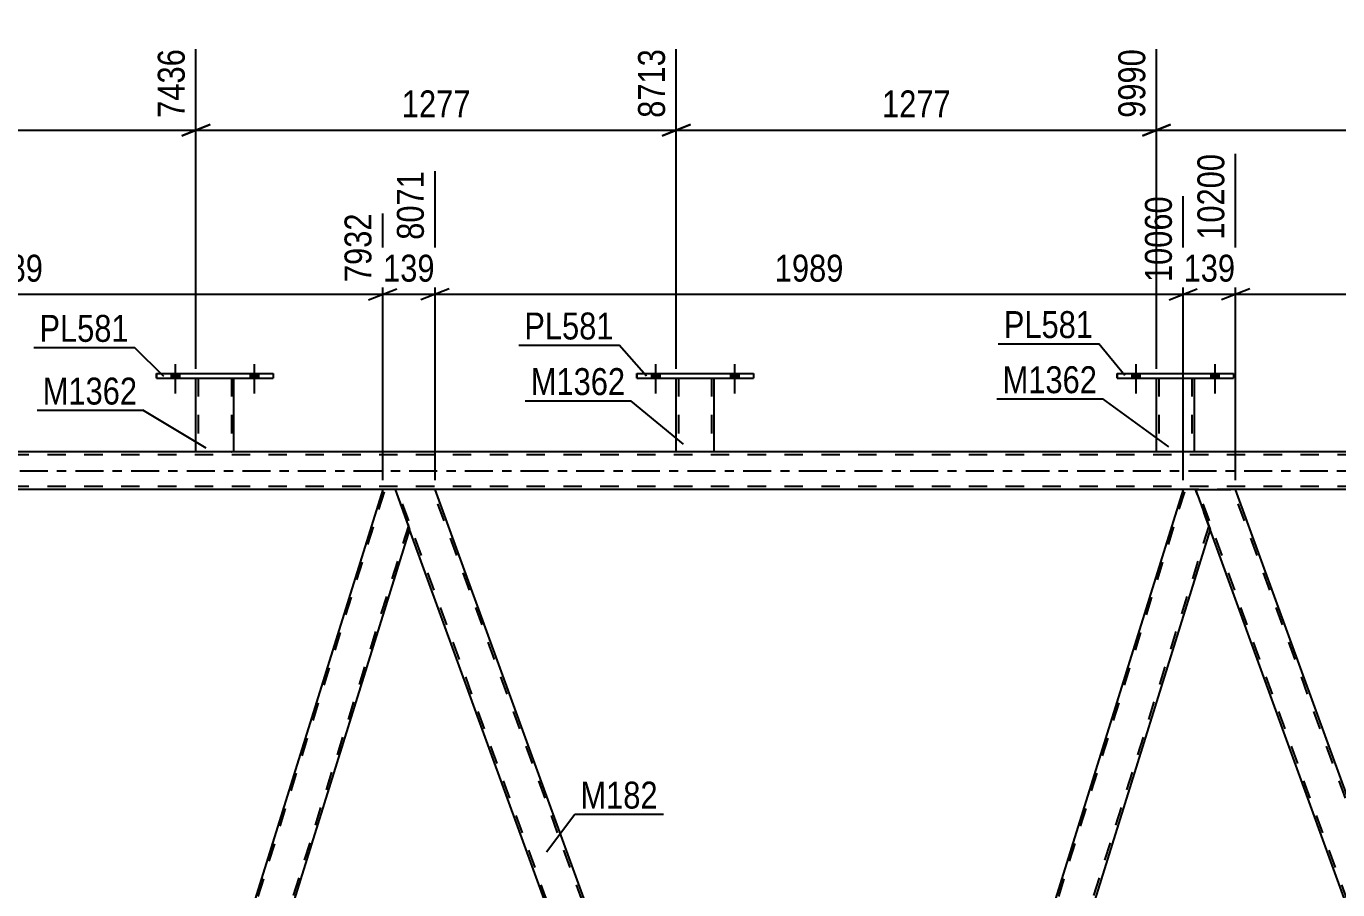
# Model space of a CAD drawing. Header units: millimetres. Extents: x -78 to 763, y -439 to 155.
# Drawn here: x 265.4 to 404.9, y -44.6 to 47.3 of the extents above; entities that cross this region are included whole.
import ezdxf

# ---------------------------------------------------------------- set-up
doc = ezdxf.new("R2010")
doc.units = ezdxf.units.MM
doc.linetypes.add('DXK_LINE_DOT2', pattern=[3.9198, 1.9599, -1.9599])
doc.linetypes.add('DXK_LINE_DOT3', pattern=[5.9187, 2.979, -0.9799, 0.9799, -0.9799])
doc.styles.add('Arial Narrow', font='ARIALN.TTF', dxfattribs={"height": 0.2})

# ---------------------------------------------------------------- blocks, each defined once
blk = doc.blocks.new('Part-800830732-8456 - 2550')
at = {"color": 2, "linetype": 'Continuous'}
for p, q in [((334.55, 2), (334.55, 9.84)), ((338.55, 9.84), (338.55, 2)), ((338.52, 2), (334.55, 2)), ((338.55, 2), (338.52, 2))]:
    blk.add_line(p, q, dxfattribs=at)
at = {"color": 7, "linetype": 'DXK_LINE_DOT2'}
for p, q in [((334.55, 9.84), (338.55, 9.84)), ((334.55, 9.84), (334.55, 9.84)), ((334.55, 9.84), (334.55, 9.84)), ((334.79, 9.84), (334.79, 2)), ((338.31, 9.84), (338.31, 2)), ((338.55, 9.84), (338.55, 9.84)), ((338.55, 9.84), (338.55, 9.84)), ((338.29, 2), (338.31, 2))]:
    blk.add_line(p, q, dxfattribs=at)
blk = doc.blocks.new('Part-800830732-8470 - 2550')
at = {"color": 2, "linetype": 'Continuous'}
for p, q in [((279.27, 9.84), (279.27, 10.32)), ((279.27, 10.32), (279.27, 10.32)), ((279.27, 10.32), (291.67, 10.32)), ((279.27, 9.84), (279.27, 9.84)), ((279.27, 9.84), (291.67, 9.84)), ((291.67, 10.32), (291.67, 9.84))]:
    blk.add_line(p, q, dxfattribs=at)
at = {"color": 7, "linetype": 'DXK_LINE_DOT2'}
for p, q in [((279.27, 10.32), (279.27, 9.84)), ((279.27, 10.32), (279.27, 10.32)), ((279.27, 9.84), (279.27, 9.84)), ((291.67, 10.32), (291.67, 9.84))]:
    blk.add_line(p, q, dxfattribs=at)
blk = doc.blocks.new('Part-800830732-2708 - 2550')
at = {"color": 2, "linetype": 'Continuous'}
for p, q in [((389.78, -2), (393.53, -2)), ((394.04, -2), (393.53, -2)), ((436.89, -119.75), (394.04, -2)), ((433.9, -123.22), (391.33, -6.25))]:
    blk.add_line(p, q, dxfattribs=at)
at = {"color": 7, "linetype": 'DXK_LINE_DOT2'}
for p, q in [((391.33, -6.25), (389.78, -2)), ((434.16, -123.22), (390.04, -2)), ((437.9, -123.22), (393.78, -2)), ((438.16, -123.22), (436.89, -119.75)), ((438.16, -123.22), (433.9, -123.22))]:
    blk.add_line(p, q, dxfattribs=at)
blk = doc.blocks.new('Part-800830732-2723 - 2550')
at = {"color": 7, "linetype": 'DXK_LINE_DOT2'}
for p, q in [((351.9, -120.12), (388.71, -2)), ((391.19, -5.88), (354.62, -123.22)), ((352.18, -118.4), (351.76, -119.75)), ((356.37, -118.4), (354.87, -123.22)), ((353.02, -123.22), (351.76, -119.75)), ((354.87, -123.22), (353.02, -123.22))]:
    blk.add_line(p, q, dxfattribs=at)
at = {"color": 2, "linetype": 'Continuous'}
for p, q in [((388.46, -2), (352.18, -118.4)), ((389.78, -2), (388.46, -2)), ((389.78, -2), (391.33, -6.25)), ((391.33, -6.25), (356.37, -118.4))]:
    blk.add_line(p, q, dxfattribs=at)
blk = doc.blocks.new('Part-800830732-2729 - 2550')
at = {"color": 7, "linetype": 'DXK_LINE_DOT2'}
for p, q in [((618.49, 1.68), (10.22, 1.68)), ((287.47, 2), (283.47, 2)), ((338.55, 2), (334.55, 2)), ((389.63, 2), (385.63, 2)), ((618.49, -1.68), (10.22, -1.68)), ((308.9, -2), (303.33, -2)), ((394.04, -2), (388.46, -2))]:
    blk.add_line(p, q, dxfattribs=at)
at = {"color": 2, "linetype": 'Continuous'}
for p, q in [((283.47, 2), (236.39, 2)), ((334.55, 2), (287.47, 2)), ((385.63, 2), (338.55, 2)), ((436.71, 2), (389.63, 2)), ((303.33, -2), (223.77, -2)), ((388.46, -2), (308.9, -2)), ((473.6, -2), (394.04, -2))]:
    blk.add_line(p, q, dxfattribs=at)
at = {"color": 7, "linetype": 'DXK_LINE_DOT3'}
blk.add_line((10.22, 0), (618.49, 0), dxfattribs=at)
blk = doc.blocks.new('Part-800830732-2783 - 2550')
at = {"color": 2, "linetype": 'Continuous'}
for p, q in [((303.33, -2), (266.63, -119.75)), ((304.65, -2), (303.33, -2)), ((304.65, -2), (306.19, -6.25)), ((306.19, -6.25), (269.73, -123.22)), ((267.89, -123.22), (266.63, -119.75))]:
    blk.add_line(p, q, dxfattribs=at)
at = {"color": 7, "linetype": 'DXK_LINE_DOT2'}
for p, q in [((266.76, -120.12), (303.58, -2)), ((306.06, -5.88), (269.48, -123.22)), ((266.63, -119.75), (266.63, -119.75)), ((269.73, -123.22), (267.89, -123.22))]:
    blk.add_line(p, q, dxfattribs=at)
blk = doc.blocks.new('Part-800830732-2788 - 2550')
at = {"color": 2, "linetype": 'Continuous'}
for p, q in [((308.39, -2), (304.65, -2)), ((308.9, -2), (308.39, -2)), ((351.27, -118.4), (308.9, -2)), ((347.01, -118.4), (306.19, -6.25))]:
    blk.add_line(p, q, dxfattribs=at)
at = {"color": 7, "linetype": 'DXK_LINE_DOT2'}
for p, q in [((304.65, -2), (306.19, -6.25)), ((349.02, -123.22), (304.9, -2)), ((352.77, -123.22), (308.65, -2)), ((348.77, -123.22), (347.01, -118.4)), ((353.02, -123.22), (351.27, -118.4)), ((353.02, -123.22), (348.77, -123.22))]:
    blk.add_line(p, q, dxfattribs=at)
blk = doc.blocks.new('Part-800830732-2803 - 2550')
at = {"color": 2, "linetype": 'Continuous'}
for p, q in [((219.51, -2), (223.26, -2)), ((223.77, -2), (223.26, -2)), ((266.63, -119.75), (223.77, -2)), ((263.63, -123.22), (221.06, -6.25))]:
    blk.add_line(p, q, dxfattribs=at)
at = {"color": 7, "linetype": 'DXK_LINE_DOT2'}
for p, q in [((221.06, -6.25), (219.51, -2)), ((263.89, -123.22), (219.77, -2)), ((267.63, -123.22), (223.51, -2)), ((267.89, -123.22), (266.63, -119.75)), ((267.89, -123.22), (263.63, -123.22))]:
    blk.add_line(p, q, dxfattribs=at)
blk = doc.blocks.new('Part-800830732-8457 - 2550')
at = {"color": 2, "linetype": 'Continuous'}
for p, q in [((330.35, 9.84), (330.35, 10.32)), ((330.35, 10.32), (330.35, 10.32)), ((330.35, 10.32), (342.75, 10.32)), ((330.35, 9.84), (330.35, 9.84)), ((330.35, 9.84), (342.75, 9.84)), ((342.75, 10.32), (342.75, 9.84))]:
    blk.add_line(p, q, dxfattribs=at)
at = {"color": 7, "linetype": 'DXK_LINE_DOT2'}
for p, q in [((330.35, 10.32), (330.35, 9.84)), ((330.35, 10.32), (330.35, 10.32)), ((330.35, 9.84), (330.35, 9.84)), ((342.75, 10.32), (342.75, 9.84))]:
    blk.add_line(p, q, dxfattribs=at)
blk = doc.blocks.new('Part-800830732-8458 - 2550')
at = {"color": 2, "linetype": 'Continuous'}
for p, q in [((385.63, 2), (385.63, 9.84)), ((389.63, 9.84), (389.63, 2)), ((389.6, 2), (385.63, 2)), ((389.63, 2), (389.6, 2))]:
    blk.add_line(p, q, dxfattribs=at)
at = {"color": 7, "linetype": 'DXK_LINE_DOT2'}
for p, q in [((385.63, 9.84), (389.63, 9.84)), ((385.63, 9.84), (385.63, 9.84)), ((385.63, 9.84), (385.63, 9.84)), ((385.87, 9.84), (385.87, 2)), ((389.39, 9.84), (389.39, 2)), ((389.63, 9.84), (389.63, 9.84)), ((389.63, 9.84), (389.63, 9.84)), ((389.38, 2), (389.39, 2))]:
    blk.add_line(p, q, dxfattribs=at)
blk = doc.blocks.new('Part-800830732-8459 - 2550')
at = {"color": 2, "linetype": 'Continuous'}
for p, q in [((381.43, 9.84), (381.43, 10.32)), ((381.43, 10.32), (381.43, 10.32)), ((381.43, 10.32), (393.83, 10.32)), ((381.43, 9.84), (381.43, 9.84)), ((381.43, 9.84), (393.83, 9.84)), ((393.83, 10.32), (393.83, 9.84))]:
    blk.add_line(p, q, dxfattribs=at)
at = {"color": 7, "linetype": 'DXK_LINE_DOT2'}
for p, q in [((381.43, 10.32), (381.43, 9.84)), ((381.43, 10.32), (381.43, 10.32)), ((381.43, 9.84), (381.43, 9.84)), ((393.83, 10.32), (393.83, 9.84))]:
    blk.add_line(p, q, dxfattribs=at)
blk = doc.blocks.new('Part-800830732-8469 - 2550')
at = {"color": 2, "linetype": 'Continuous'}
for p, q in [((283.47, 2), (283.47, 9.84)), ((287.47, 9.84), (287.47, 2)), ((287.44, 2), (283.47, 2)), ((287.47, 2), (287.44, 2))]:
    blk.add_line(p, q, dxfattribs=at)
at = {"color": 7, "linetype": 'DXK_LINE_DOT2'}
for p, q in [((283.47, 9.84), (287.47, 9.84)), ((283.47, 9.84), (283.47, 9.84)), ((283.47, 9.84), (283.47, 9.84)), ((283.71, 9.84), (283.71, 2)), ((287.23, 9.84), (287.23, 2)), ((287.47, 9.84), (287.47, 9.84)), ((287.47, 9.84), (287.47, 9.84)), ((287.21, 2), (287.23, 2))]:
    blk.add_line(p, q, dxfattribs=at)
blk = doc.blocks.new('Bolt-800830732-8481 - 2550')
at = {"linetype": 'Continuous'}
for points in [[(331.91, 9.84), (332.79, 9.84), (332.79, 10.32), (331.91, 10.32)], [(340.31, 9.84), (341.19, 9.84), (341.19, 10.32), (340.31, 10.32)]]:
    blk.add_hatch(color=1, dxfattribs=at).paths.add_polyline_path(points)
at = {"color": 1, "linetype": 'Continuous'}
for p, q in [((332.35, 11.32), (332.35, 8.2)), ((340.75, 11.32), (340.75, 8.2)), ((331.91, 10.32), (331.91, 9.84)), ((332.79, 10.32), (332.79, 9.84)), ((340.31, 10.32), (340.31, 9.84)), ((341.19, 10.32), (341.19, 9.84))]:
    blk.add_line(p, q, dxfattribs=at)
blk = doc.blocks.new('Bolt-800830732-8482 - 2550')
at = {"linetype": 'Continuous'}
for points in [[(331.91, 9.84), (332.79, 9.84), (332.79, 10.32), (331.91, 10.32)], [(340.31, 9.84), (341.19, 9.84), (341.19, 10.32), (340.31, 10.32)]]:
    blk.add_hatch(color=1, dxfattribs=at).paths.add_polyline_path(points)
at = {"color": 1, "linetype": 'Continuous'}
for p, q in [((332.35, 11.32), (332.35, 8.2)), ((340.75, 11.32), (340.75, 8.2)), ((331.91, 10.32), (331.91, 9.84)), ((332.79, 10.32), (332.79, 9.84)), ((340.31, 10.32), (340.31, 9.84)), ((341.19, 10.32), (341.19, 9.84))]:
    blk.add_line(p, q, dxfattribs=at)
blk = doc.blocks.new('Bolt-800830732-8483 - 2550')
at = {"linetype": 'Continuous'}
for points in [[(382.99, 9.84), (383.87, 9.84), (383.87, 10.32), (382.99, 10.32)], [(391.39, 9.84), (392.27, 9.84), (392.27, 10.32), (391.39, 10.32)]]:
    blk.add_hatch(color=1, dxfattribs=at).paths.add_polyline_path(points)
at = {"color": 1, "linetype": 'Continuous'}
for p, q in [((383.43, 11.32), (383.43, 8.2)), ((391.83, 11.32), (391.83, 8.2)), ((382.99, 10.32), (382.99, 9.84)), ((383.87, 10.32), (383.87, 9.84)), ((391.39, 10.32), (391.39, 9.84)), ((392.27, 10.32), (392.27, 9.84))]:
    blk.add_line(p, q, dxfattribs=at)
blk = doc.blocks.new('Bolt-800830732-8484 - 2550')
at = {"linetype": 'Continuous'}
for points in [[(382.99, 9.84), (383.87, 9.84), (383.87, 10.32), (382.99, 10.32)], [(391.39, 9.84), (392.27, 9.84), (392.27, 10.32), (391.39, 10.32)]]:
    blk.add_hatch(color=1, dxfattribs=at).paths.add_polyline_path(points)
at = {"color": 1, "linetype": 'Continuous'}
for p, q in [((383.43, 11.32), (383.43, 8.2)), ((391.83, 11.32), (391.83, 8.2)), ((382.99, 10.32), (382.99, 9.84)), ((383.87, 10.32), (383.87, 9.84)), ((391.39, 10.32), (391.39, 9.84)), ((392.27, 10.32), (392.27, 9.84))]:
    blk.add_line(p, q, dxfattribs=at)
blk = doc.blocks.new('Bolt-800830732-8493 - 2550')
at = {"linetype": 'Continuous'}
for points in [[(280.83, 9.84), (281.71, 9.84), (281.71, 10.32), (280.83, 10.32)], [(289.23, 9.84), (290.11, 9.84), (290.11, 10.32), (289.23, 10.32)]]:
    blk.add_hatch(color=1, dxfattribs=at).paths.add_polyline_path(points)
at = {"color": 1, "linetype": 'Continuous'}
for p, q in [((281.27, 11.32), (281.27, 8.2)), ((289.67, 11.32), (289.67, 8.2)), ((280.83, 10.32), (280.83, 9.84)), ((281.71, 10.32), (281.71, 9.84)), ((289.23, 10.32), (289.23, 9.84)), ((290.11, 10.32), (290.11, 9.84))]:
    blk.add_line(p, q, dxfattribs=at)
blk = doc.blocks.new('Bolt-800830732-8494 - 2550')
at = {"linetype": 'Continuous'}
for points in [[(280.83, 9.84), (281.71, 9.84), (281.71, 10.32), (280.83, 10.32)], [(289.23, 9.84), (290.11, 9.84), (290.11, 10.32), (289.23, 10.32)]]:
    blk.add_hatch(color=1, dxfattribs=at).paths.add_polyline_path(points)
at = {"color": 1, "linetype": 'Continuous'}
for p, q in [((281.27, 11.32), (281.27, 8.2)), ((289.67, 11.32), (289.67, 8.2)), ((280.83, 10.32), (280.83, 9.84)), ((281.71, 10.32), (281.71, 9.84)), ((289.23, 10.32), (289.23, 9.84)), ((290.11, 10.32), (290.11, 9.84))]:
    blk.add_line(p, q, dxfattribs=at)
blk = doc.blocks.new('StraightDimension-800830732-3468 - 2550')
at = {"color": 7, "linetype": 'Continuous'}
for p, q in [((308.9, -1), (308.9, 31.86)), ((388.46, -1), (388.46, 29.19)), ((310.4, 19.35), (307.4, 18.15)), ((308.9, 18.75), (388.46, 18.75)), ((386.96, 18.15), (389.96, 19.35))]:
    blk.add_line(p, q, dxfattribs=at)
at = {"color": 0}
blk.add_wipeout([(352.94, 19.5), (352.94, 23.7), (344.43, 23.7), (344.43, 19.5)], dxfattribs=at)
at = {"color": 3, "style": 'Arial Narrow'}
blk.add_text('1989', height=2.863, dxfattribs=at).set_placement((345.03, 20.1))
at = {"color": 0, "linetype": 'Continuous'}
blk.add_wipeout([(387.86, 29.79), (383.66, 29.79), (383.66, 19.45), (387.86, 19.45)], dxfattribs=at)
at = {"color": 3, "linetype": 'Continuous', "style": 'Arial Narrow'}
blk.add_text('10060', height=2.863, rotation=90.0002, dxfattribs=at).set_placement((387.26, 20.05))
blk = doc.blocks.new('StraightDimension-800830732-3516 - 2550')
at = {"color": 7, "linetype": 'Continuous'}
for p, q in [((394.04, -1), (394.04, 33.69)), ((473.6, -1), (473.6, 29.19)), ((395.54, 19.35), (392.54, 18.15)), ((394.04, 18.75), (473.6, 18.75)), ((472.1, 18.15), (475.1, 19.35))]:
    blk.add_line(p, q, dxfattribs=at)
at = {"color": 0}
blk.add_wipeout([(438.07, 19.5), (438.07, 23.7), (429.56, 23.7), (429.56, 19.5)], dxfattribs=at)
at = {"color": 3, "style": 'Arial Narrow'}
blk.add_text('1989', height=2.863, dxfattribs=at).set_placement((430.16, 20.1))
at = {"color": 0, "linetype": 'Continuous'}
blk.add_wipeout([(473, 29.79), (468.8, 29.79), (468.8, 19.45), (473, 19.45)], dxfattribs=at)
at = {"color": 3, "linetype": 'Continuous', "style": 'Arial Narrow'}
blk.add_text('12189', height=2.863, rotation=90.0002, dxfattribs=at).set_placement((472.4, 20.05))
blk = doc.blocks.new('StraightDimension-800830732-3420 - 2550')
at = {"color": 7, "linetype": 'Continuous'}
for p, q in [((223.77, -1), (223.77, 31.86)), ((303.33, -1), (303.33, 27.36)), ((225.27, 19.35), (222.27, 18.15)), ((223.77, 18.75), (303.33, 18.75)), ((301.83, 18.15), (304.83, 19.35))]:
    blk.add_line(p, q, dxfattribs=at)
at = {"color": 0}
blk.add_wipeout([(267.8, 19.5), (267.8, 23.7), (259.29, 23.7), (259.29, 19.5)], dxfattribs=at)
at = {"color": 3, "style": 'Arial Narrow'}
blk.add_text('1989', height=2.863, dxfattribs=at).set_placement((259.89, 20.1))
at = {"color": 0, "linetype": 'Continuous'}
blk.add_wipeout([(302.73, 27.96), (298.53, 27.96), (298.53, 19.45), (302.73, 19.45)], dxfattribs=at)
at = {"color": 3, "linetype": 'Continuous', "style": 'Arial Narrow'}
blk.add_text('7932', height=2.863, rotation=90.0002, dxfattribs=at).set_placement((302.13, 20.05))
blk = doc.blocks.new('StraightDimension-800830732-3444 - 2550')
at = {"color": 7, "linetype": 'Continuous'}
for p, q in [((308.9, -1), (308.9, 31.86)), ((303.33, -1), (303.33, 27.36)), ((301.83, 18.15), (304.83, 19.35)), ((303.33, 18.75), (308.9, 18.75)), ((310.4, 19.35), (307.4, 18.15))]:
    blk.add_line(p, q, dxfattribs=at)
at = {"color": 0}
blk.add_wipeout([(309.46, 19.5), (309.46, 23.7), (302.77, 23.7), (302.77, 19.5)], dxfattribs=at)
at = {"color": 3, "style": 'Arial Narrow'}
blk.add_text('139', height=2.863, dxfattribs=at).set_placement((303.37, 20.1))
at = {"color": 0, "linetype": 'Continuous'}
blk.add_wipeout([(308.3, 32.46), (304.1, 32.46), (304.1, 23.95), (308.3, 23.95)], dxfattribs=at)
at = {"color": 3, "linetype": 'Continuous', "style": 'Arial Narrow'}
blk.add_text('8071', height=2.863, rotation=90.0002, dxfattribs=at).set_placement((307.7, 24.55))
blk = doc.blocks.new('StraightDimension-800830732-3492 - 2550')
at = {"color": 7, "linetype": 'Continuous'}
for p, q in [((394.04, -1), (394.04, 33.69)), ((388.46, -1), (388.46, 29.19)), ((386.96, 18.15), (389.96, 19.35)), ((388.46, 18.75), (394.04, 18.75)), ((395.54, 19.35), (392.54, 18.15))]:
    blk.add_line(p, q, dxfattribs=at)
at = {"color": 0}
blk.add_wipeout([(394.59, 19.5), (394.59, 23.7), (387.91, 23.7), (387.91, 19.5)], dxfattribs=at)
at = {"color": 3, "style": 'Arial Narrow'}
blk.add_text('139', height=2.863, dxfattribs=at).set_placement((388.51, 20.1))
at = {"color": 0, "linetype": 'Continuous'}
blk.add_wipeout([(393.44, 34.29), (389.24, 34.29), (389.24, 23.95), (393.44, 23.95)], dxfattribs=at)
at = {"color": 3, "linetype": 'Continuous', "style": 'Arial Narrow'}
blk.add_text('10200', height=2.863, rotation=90.0002, dxfattribs=at).set_placement((392.84, 24.55))
blk = doc.blocks.new('StraightDimension-800830732-13136 - 2550')
at = {"color": 7, "linetype": 'Continuous'}
for p, q in [((283.47, 10.84), (283.47, 44.83)), ((334.55, 10.84), (334.55, 44.83)), ((284.97, 36.82), (281.97, 35.62)), ((333.05, 35.62), (336.05, 36.82)), ((283.47, 36.22), (334.55, 36.22))]:
    blk.add_line(p, q, dxfattribs=at)
at = {"color": 0}
blk.add_wipeout([(313.27, 36.97), (313.27, 41.17), (304.76, 41.17), (304.76, 36.97)], dxfattribs=at)
at = {"color": 3, "style": 'Arial Narrow'}
blk.add_text('1277', height=2.863, dxfattribs=at).set_placement((305.36, 37.57))
at = {"color": 0, "linetype": 'Continuous'}
blk.add_wipeout([(333.95, 45.43), (329.75, 45.43), (329.75, 36.92), (333.95, 36.92)], dxfattribs=at)
at = {"color": 3, "linetype": 'Continuous', "style": 'Arial Narrow'}
blk.add_text('8713', height=2.863, rotation=90.0002, dxfattribs=at).set_placement((333.35, 37.52))
blk = doc.blocks.new('StraightDimension-800830732-13134 - 2550')
at = {"color": 7, "linetype": 'Continuous'}
for p, q in [((436.71, 10.84), (436.71, 46.66)), ((385.63, 10.84), (385.63, 44.83)), ((387.13, 36.82), (384.13, 35.62)), ((435.21, 35.62), (438.21, 36.82)), ((385.63, 36.22), (436.71, 36.22))]:
    blk.add_line(p, q, dxfattribs=at)
at = {"color": 0}
blk.add_wipeout([(415.43, 36.97), (415.43, 41.17), (406.92, 41.17), (406.92, 36.97)], dxfattribs=at)
at = {"color": 3, "style": 'Arial Narrow'}
blk.add_text('1277', height=2.863, dxfattribs=at).set_placement((407.52, 37.57))
at = {"color": 0, "linetype": 'Continuous'}
blk.add_wipeout([(436.11, 47.26), (431.91, 47.26), (431.91, 36.92), (436.11, 36.92)], dxfattribs=at)
at = {"color": 3, "linetype": 'Continuous', "style": 'Arial Narrow'}
blk.add_text('11267', height=2.863, rotation=90.0002, dxfattribs=at).set_placement((435.51, 37.52))
blk = doc.blocks.new('StraightDimension-800830732-13135 - 2550')
at = {"color": 7, "linetype": 'Continuous'}
for p, q in [((334.55, 10.84), (334.55, 44.83)), ((385.63, 10.84), (385.63, 44.83)), ((336.05, 36.82), (333.05, 35.62)), ((384.13, 35.62), (387.13, 36.82)), ((334.55, 36.22), (385.63, 36.22))]:
    blk.add_line(p, q, dxfattribs=at)
at = {"color": 0}
blk.add_wipeout([(364.35, 36.97), (364.35, 41.17), (355.84, 41.17), (355.84, 36.97)], dxfattribs=at)
at = {"color": 3, "style": 'Arial Narrow'}
blk.add_text('1277', height=2.863, dxfattribs=at).set_placement((356.44, 37.57))
at = {"color": 0, "linetype": 'Continuous'}
blk.add_wipeout([(385.03, 45.43), (380.83, 45.43), (380.83, 36.92), (385.03, 36.92)], dxfattribs=at)
at = {"color": 3, "linetype": 'Continuous', "style": 'Arial Narrow'}
blk.add_text('9990', height=2.863, rotation=90.0002, dxfattribs=at).set_placement((384.43, 37.52))
blk = doc.blocks.new('StraightDimension-800830732-13137 - 2550')
at = {"color": 7, "linetype": 'Continuous'}
for p, q in [((232.39, 10.84), (232.39, 44.83)), ((283.47, 10.84), (283.47, 44.83)), ((233.89, 36.82), (230.89, 35.62)), ((281.97, 35.62), (284.97, 36.82)), ((232.39, 36.22), (283.47, 36.22))]:
    blk.add_line(p, q, dxfattribs=at)
at = {"color": 0}
blk.add_wipeout([(262.19, 36.97), (262.19, 41.17), (253.68, 41.17), (253.68, 36.97)], dxfattribs=at)
at = {"color": 3, "style": 'Arial Narrow'}
blk.add_text('1277', height=2.863, dxfattribs=at).set_placement((254.28, 37.57))
at = {"color": 0, "linetype": 'Continuous'}
blk.add_wipeout([(282.87, 45.43), (278.67, 45.43), (278.67, 36.92), (282.87, 36.92)], dxfattribs=at)
at = {"color": 3, "linetype": 'Continuous', "style": 'Arial Narrow'}
blk.add_text('7436', height=2.863, rotation=90.0002, dxfattribs=at).set_placement((282.27, 37.52))
blk = doc.blocks.new('Mark-800830732-2784 - 2550')
at = {"color": 0}
blk.add_wipeout([(332.59, -35.93), (332.59, -32.93), (324.36, -32.93), (324.36, -35.93)], dxfattribs=at)
blk.add_wipeout([(332.59, -35.93), (332.59, -32.93), (324.36, -32.93), (324.36, -35.93)], dxfattribs=at)
at = {"color": 30, "linetype": 'Continuous'}
for p, q in [((320.74, -40.54), (323.76, -36.53)), ((323.76, -36.53), (333.19, -36.53))]:
    blk.add_line(p, q, dxfattribs=at)
at = {"color": 3, "style": 'Arial Narrow'}
blk.add_text('M182', height=2.863, dxfattribs=at).set_placement((324.36, -35.93))
blk = doc.blocks.new('Mark-800830732-13436 - 2550')
at = {"color": 0}
blk.add_wipeout([(277.23, 7.03), (277.23, 10.03), (267.17, 10.03), (267.17, 7.03)], dxfattribs=at)
blk.add_wipeout([(277.23, 7.03), (277.23, 10.03), (267.17, 10.03), (267.17, 7.03)], dxfattribs=at)
at = {"color": 30, "linetype": 'Continuous'}
for p in [(266.57, 6.43), (284.55, 2.41)]:
    blk.add_line(p, (277.83, 6.43), dxfattribs=at)
at = {"color": 3, "style": 'Arial Narrow'}
blk.add_text('M1362', height=2.863, dxfattribs=at).set_placement((267.17, 7.03))
blk = doc.blocks.new('Mark-800830732-13439 - 2550')
at = {"color": 0}
blk.add_wipeout([(276.32, 13.7), (276.32, 16.7), (266.82, 16.7), (266.82, 13.7)], dxfattribs=at)
blk.add_wipeout([(276.32, 13.7), (276.32, 16.7), (266.82, 16.7), (266.82, 13.7)], dxfattribs=at)
at = {"color": 30, "linetype": 'Continuous'}
for p in [(266.22, 13.1), (280.05, 10.02)]:
    blk.add_line(p, (276.92, 13.1), dxfattribs=at)
at = {"color": 3, "style": 'Arial Narrow'}
blk.add_text('PL581', height=2.863, dxfattribs=at).set_placement((266.82, 13.7))
blk = doc.blocks.new('Mark-800830732-13444 - 2550')
at = {"color": 0}
blk.add_wipeout([(329.13, 8.04), (329.13, 11.04), (319.08, 11.04), (319.08, 8.04)], dxfattribs=at)
blk.add_wipeout([(329.13, 8.04), (329.13, 11.04), (319.08, 11.04), (319.08, 8.04)], dxfattribs=at)
at = {"color": 30, "linetype": 'Continuous'}
for p in [(318.48, 7.44), (335.31, 2.83)]:
    blk.add_line(p, (329.73, 7.44), dxfattribs=at)
at = {"color": 3, "style": 'Arial Narrow'}
blk.add_text('M1362', height=2.863, dxfattribs=at).set_placement((319.08, 8.04))
blk = doc.blocks.new('Mark-800830732-13447 - 2550')
at = {"color": 0}
blk.add_wipeout([(327.89, 13.95), (327.89, 16.95), (318.39, 16.95), (318.39, 13.95)], dxfattribs=at)
blk.add_wipeout([(327.89, 13.95), (327.89, 16.95), (318.39, 16.95), (318.39, 13.95)], dxfattribs=at)
at = {"color": 30, "linetype": 'Continuous'}
for p in [(317.79, 13.35), (331.37, 10.06)]:
    blk.add_line(p, (328.49, 13.35), dxfattribs=at)
at = {"color": 3, "style": 'Arial Narrow'}
blk.add_text('PL581', height=2.863, dxfattribs=at).set_placement((318.39, 13.95))
blk = doc.blocks.new('Mark-800830732-13557 - 2550')
at = {"color": 0}
blk.add_wipeout([(379.31, 8.24), (379.31, 11.24), (369.26, 11.24), (369.26, 8.24)], dxfattribs=at)
blk.add_wipeout([(379.31, 8.24), (379.31, 11.24), (369.26, 11.24), (369.26, 8.24)], dxfattribs=at)
at = {"color": 30, "linetype": 'Continuous'}
for p in [(368.66, 7.64), (386.94, 2.52)]:
    blk.add_line(p, (379.91, 7.64), dxfattribs=at)
at = {"color": 3, "style": 'Arial Narrow'}
blk.add_text('M1362', height=2.863, dxfattribs=at).set_placement((369.26, 8.24))
blk = doc.blocks.new('Mark-800830732-13560 - 2550')
at = {"color": 0}
blk.add_wipeout([(378.9, 14.1), (378.9, 17.1), (369.39, 17.1), (369.39, 14.1)], dxfattribs=at)
blk.add_wipeout([(378.9, 14.1), (378.9, 17.1), (369.39, 17.1), (369.39, 14.1)], dxfattribs=at)
at = {"color": 30, "linetype": 'Continuous'}
for p in [(368.79, 13.5), (382.26, 10.12)]:
    blk.add_line(p, (379.5, 13.5), dxfattribs=at)
at = {"color": 3, "style": 'Arial Narrow'}
blk.add_text('PL581', height=2.863, dxfattribs=at).set_placement((369.39, 14.1))

msp = doc.modelspace()

# ---------------------------------------------------------------- block references
for name in ['Bolt-800830732-8493 - 2550', 'Bolt-800830732-8494 - 2550', 'Bolt-800830732-8481 - 2550', 'Bolt-800830732-8482 - 2550', 'Bolt-800830732-8483 - 2550', 'Bolt-800830732-8484 - 2550', 'Part-800830732-8470 - 2550', 'Part-800830732-8469 - 2550', 'Part-800830732-8457 - 2550', 'Part-800830732-8456 - 2550', 'Part-800830732-8459 - 2550', 'Part-800830732-8458 - 2550', 'Part-800830732-2729 - 2550', 'Part-800830732-2803 - 2550', 'Part-800830732-2783 - 2550', 'Part-800830732-2788 - 2550', 'Part-800830732-2723 - 2550', 'Part-800830732-2708 - 2550']:
    msp.add_blockref(name, (0, 0))

# ---------------------------------------------------------------- next in the draw order: block references
for name in ['StraightDimension-800830732-3516 - 2550', 'StraightDimension-800830732-3420 - 2550', 'StraightDimension-800830732-3468 - 2550', 'Mark-800830732-2784 - 2550']:
    msp.add_blockref(name, (0, 0))

# ---------------------------------------------------------------- next in the draw order: block references
for name in ['StraightDimension-800830732-3492 - 2550', 'StraightDimension-800830732-3444 - 2550', 'Mark-800830732-13436 - 2550']:
    msp.add_blockref(name, (0, 0))

# ---------------------------------------------------------------- next in the draw order: block references
for name in ['StraightDimension-800830732-13134 - 2550', 'StraightDimension-800830732-13136 - 2550']:
    msp.add_blockref(name, (0, 0))

# ---------------------------------------------------------------- next in the draw order: block references
for name in ['StraightDimension-800830732-13137 - 2550', 'StraightDimension-800830732-13135 - 2550']:
    msp.add_blockref(name, (0, 0))

# ---------------------------------------------------------------- next in the draw order: block references
for name in ['Mark-800830732-13439 - 2550', 'Mark-800830732-13557 - 2550', 'Mark-800830732-13444 - 2550']:
    msp.add_blockref(name, (0, 0))

# ---------------------------------------------------------------- next in the draw order: block references
for name in ['Mark-800830732-13447 - 2550', 'Mark-800830732-13560 - 2550']:
    msp.add_blockref(name, (0, 0))

doc.saveas('drawing.dxf')
